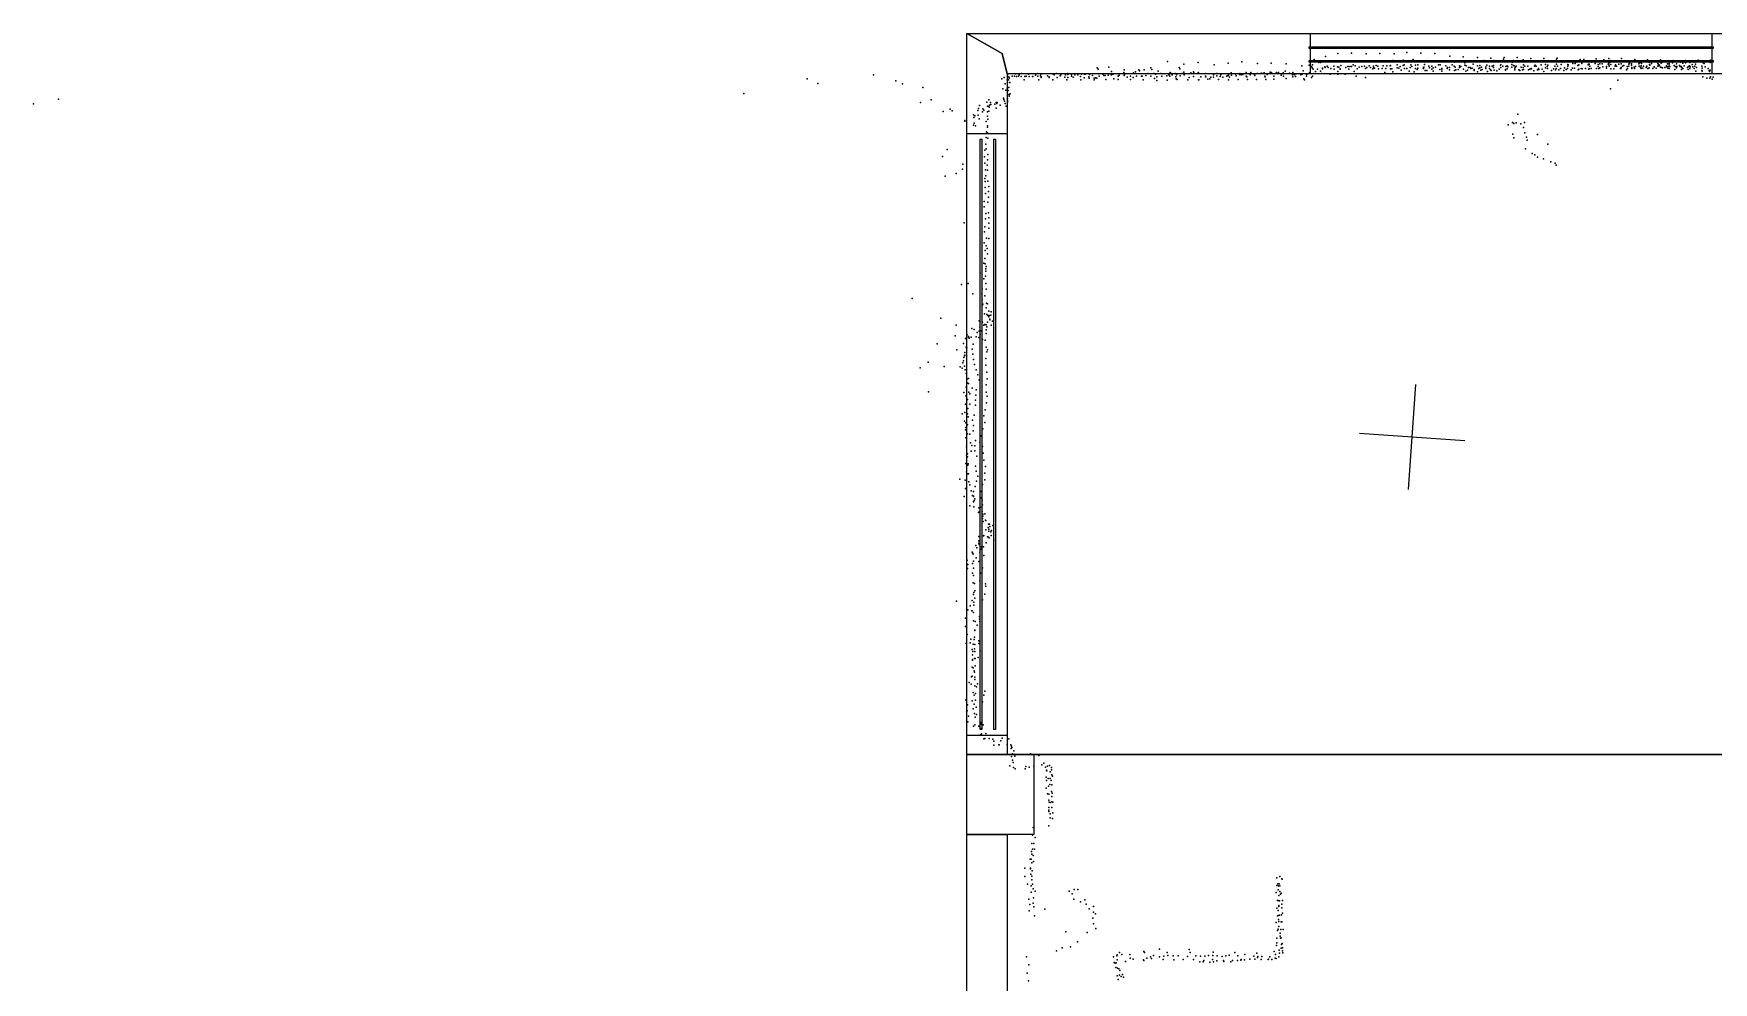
# Model space of a CAD drawing. Header units: millimetres. Extents: x -6189 to 5556, y -1270 to 18599.
# Drawn here: x -5912 to 465, y 14996 to 18599 of the extents above; entities that cross this region are included whole.
import ezdxf

# ---------------------------------------------------------------- set-up
doc = ezdxf.new("R2010")
doc.units = ezdxf.units.MM
for name, color, linetype in [('P', 9, 'Continuous'), ('PANOS', 10, 'Continuous'), ('ROOMS', 1, 'Continuous'), ('STRUCTS', 4, 'Continuous'), ('WALLS', 3, 'Continuous'), ('WINDOWS', 6, 'Continuous')]:
    doc.layers.add(name, color=color, linetype=linetype)

# ---------------------------------------------------------------- blocks, each defined once
blk = doc.blocks.new('1-Standard_4C')
for points in [[(-590, 42.9766), (589.999, 42.9766), (589.999, 32.9766), (-590, 32.9766), (-590, 42.9766)], [(-590.014, -44.0958), (589.985, -44.0958), (589.985, -54.0958), (-590.014, -54.0958), (-590.014, -44.0958)]]:
    blk.add_lwpolyline(points)

msp = doc.modelspace()

# ---------------------------------------------------------------- linework, layer by layer
at = {"layer": 'P'}
for p in [(-1050, 18501), (-1007, 18512), (-960, 18524), (-948, 18496), (-908, 18525), (-907, 18495), (-853, 18522), (-829, 18496), (-801, 18523), (-752, 18497), (-747, 18522), (-712, 18498), (-698, 18527), (-675, 18501), (-645, 18525), (-633, 18496), (-595, 18495), (-592, 18524), (-535, 18513), (-484, 18511), (-430, 18508), (-405, 18497), (-379, 18506), (-368, 18497), (-332, 18502), (-329, 18508), (-293, 18497), (-280, 18508), (-257, 18500), (-228, 18504), (-178, 18505), (-130, 18502), (-128, 18506), (-76, 18496), (-41, 18501), (-27, 18501), (20, 18503), (38, 18495), (50, 18499), (65, 18495), (68, 18504), (73, 18497), (117, 18504), (167, 18501), (215, 18500), (264, 18499), (313, 18497), (359, 18497), (407, 18498), (454, 18498), (-2723, 18443), (-2227, 18433), (-2214, 18442), (-2209, 18435), (-2197, 18438), (-2188, 18437), (-2184, 18446), (-2181, 18436), (-2173, 18438), (-2170, 18442), (-2163, 18436), (-2161, 18448), (-2149, 18436), (-2144, 18437), (-2135, 18445), (-2132, 18436), (-2119, 18436), (-2118, 18436), (-2108, 18441), (-2107, 18445), (-2100, 18447), (-2100, 18437), (-2089, 18439), (-2088, 18445), (-2087, 18435), (-2087, 18432), (-2063, 18439), (-2056, 18435), (-2056, 18433), (-2044, 18446), (-2040, 18446), (-2037, 18443), (-2029, 18448), (-2026, 18432), (-2015, 18439), (-2012, 18443), (-1997, 18434), (-1994, 18442), (-1986, 18433), (-1985, 18448), (-1985, 18444), (-1972, 18438), (-1971, 18444), (-1965, 18434), (-1959, 18443), (-1948, 18442), (-1937, 18436), (-1934, 18445), (-1923, 18431), (-1922, 18445), (-1920, 18445), (-1906, 18435), (-1903, 18444), (-1892, 18440), (-1881, 18431), (-1874, 18469), (-1870, 18464), (-1868, 18446), (-1867, 18438), (-1852, 18445), (-1849, 18440), (-1844, 18440), (-1832, 18441), (-1830, 18472), (-1821, 18442), (-1820, 18455), (-1820, 18442), (-1813, 18445), (-1794, 18437), (-1791, 18441), (-1773, 18451), (-1772, 18440), (-1772, 18440), (-1771, 18461), (-1770, 18442), (-1760, 18434), (-1748, 18437), (-1737, 18433), (-1736, 18450), (-1729, 18454), (-1725, 18437), (-1725, 18437), (-1716, 18461), (-1713, 18458), (-1706, 18437), (-1703, 18438), (-1696, 18462), (-1689, 18440), (-1682, 18448), (-1671, 18437), (-1670, 18469), (-1666, 18463), (-1659, 18448), (-1653, 18445), (-1648, 18435), (-1642, 18456), (-1632, 18448), (-1628, 18437), (-1610, 18439), (-1607, 18493), (-1602, 18443), (-1598, 18437), (-1597, 18451), (-1593, 18447), (-1589, 18442), (-1578, 18448), (-1576, 18435), (-1573, 18443), (-1563, 18470), (-1560, 18465), (-1559, 18439), (-1551, 18448), (-1545, 18483), (-1545, 18453), (-1544, 18442), (-1525, 18433), (-1518, 18450), (-1508, 18454), (-1508, 18436), (-1507, 18450), (-1491, 18490), (-1491, 18452), (-1487, 18447), (-1480, 18435), (-1463, 18448), (-1463, 18438), (-1461, 18435), (-1443, 18434), (-1433, 18434), (-1432, 18444), (-1432, 18443), (-1430, 18480), (-1420, 18447), (-1420, 18439), (-1419, 18447), (-1407, 18436), (-1404, 18443), (-1397, 18434), (-1382, 18438), (-1381, 18439), (-1377, 18487), (-1376, 18444), (-1376, 18443), (-1376, 18440), (-1372, 18434), (-1365, 18450), (-1364, 18441), (-1349, 18445), (-1347, 18439), (-1334, 18444), (-1333, 18447), (-1328, 18442), (-1325, 18492), (-1321, 18444), (-1309, 18438), (-1308, 18451), (-1308, 18451), (-1306, 18435), (-1293, 18443), (-1292, 18446), (-1291, 18451), (-1277, 18442), (-1275, 18440), (-1267, 18448), (-1266, 18486), (-1265, 18447), (-1251, 18449), (-1248, 18448), (-1248, 18447), (-1241, 18449), (-1240, 18450), (-1238, 18438), (-1236, 18435), (-1229, 18444), (-1217, 18453), (-1213, 18487), (-1213, 18452), (-1209, 18447), (-1203, 18438), (-1194, 18449), (-1193, 18452), (-1186, 18452), (-1176, 18441), (-1168, 18450), (-1168, 18446), (-1167, 18437), (-1160, 18456), (-1156, 18484), (-1144, 18449), (-1133, 18443), (-1131, 18452), (-1131, 18435), (-1125, 18442), (-1121, 18436), (-1119, 18446), (-1101, 18443), (-1097, 18477), (-1096, 18445), (-1092, 18458), (-1080, 18444), (-1080, 18444), (-1080, 18438), (-1076, 18446), (-1069, 18479), (-1068, 18450), (-1060, 18474), (-1060, 18432), (-1058, 18469), (-1057, 18480), (-1056, 18438), (-1054, 18464), (-1051, 18447), (-1045, 18455), (-1037, 18464), (-1032, 18489), (-1026, 18490), (-1026, 18457), (-1023, 18448), (-1019, 18468), (-1019, 18465), (-1010, 18473), (-1009, 18471), (-1001, 18476), (-997, 18471), (-989, 18445), (-987, 18493), (-987, 18467), (-975, 18476), (-974, 18464), (-962, 18473), (-960, 18455), (-960, 18445), (-956, 18472), (-952, 18465), (-952, 18464), (-949, 18478), (-932, 18445), (-930, 18471), (-923, 18474), (-921, 18474), (-919, 18464), (-915, 18474), (-908, 18474), (-902, 18480), (-898, 18455), (-895, 18477), (-891, 18437), (-887, 18465), (-879, 18472), (-869, 18474), (-868, 18494), (-859, 18476), (-856, 18467), (-855, 18432), (-850, 18470), (-841, 18477), (-836, 18471), (-828, 18465), (-825, 18476), (-825, 18469), (-821, 18468), (-815, 18478), (-808, 18475), (-806, 18465), (-792, 18467), (-788, 18493), (-788, 18477), (-782, 18452), (-778, 18467), (-775, 18477), (-762, 18477), (-761, 18478), (-760, 18465), (-756, 18465), (-751, 18454), (-735, 18481), (-735, 18469), (-729, 18468), (-724, 18474), (-720, 18460), (-712, 18478), (-708, 18480), (-707, 18467), (-698, 18466), (-690, 18456), (-686, 18470), (-683, 18480), (-680, 18474), (-670, 18454), (-666, 18467), (-665, 18479), (-659, 18463), (-657, 18480), (-657, 18468), (-636, 18468), (-635, 18467), (-634, 18472), (-631, 18482), (-629, 18459), (-623, 18459), (-615, 18476), (-613, 18469), (-604, 18464), (-603, 18475), (-599, 18469), (-598, 18457), (-589, 18472), (-578, 18480), (-573, 18463), (-572, 18480), (-566, 18467), (-566, 18464), (-566, 18457), (-557, 18494), (-551, 18477), (-545, 18467), (-544, 18470), (-537, 18470), (-536, 18461), (-526, 18481), (-519, 18475), (-518, 18491), (-518, 18459), (-515, 18472), (-512, 18462), (-504, 18463), (-499, 18477), (-499, 18470), (-493, 18474), (-483, 18464), (-478, 18488), (-478, 18479), (-474, 18457), (-473, 18477), (-468, 18460), (-464, 18471), (-458, 18471), (-455, 18466), (-450, 18468), (-447, 18483), (-443, 18463), (-443, 18459), (-441, 18494), (-430, 18477), (-430, 18454), (-425, 18466), (-421, 18478), (-421, 18469), (-418, 18460), (-415, 18472), (-412, 18463), (-398, 18473), (-398, 18467), (-395, 18479), (-392, 18455), (-384, 18476), (-384, 18466), (-381, 18461), (-378, 18459), (-375, 18475), (-370, 18478), (-370, 18471), (-367, 18460), (-357, 18458), (-348, 18464), (-343, 18479), (-342, 18480), (-342, 18470), (-334, 18476), (-324, 18463), (-324, 18460), (-322, 18474), (-318, 18477), (-317, 18465), (-315, 18473), (-300, 18482), (-300, 18472), (-297, 18491), (-293, 18478), (-291, 18477), (-288, 18468), (-288, 18461), (-286, 18472), (-283, 18476), (-273, 18461), (-270, 18459), (-265, 18472), (-259, 18462), (-257, 18471), (-256, 18481), (-255, 18463), (-250, 18475), (-239, 18475), (-237, 18494), (-237, 18462), (-231, 18464), (-227, 18467), (-225, 18465), (-217, 18494), (-216, 18458), (-214, 18476), (-211, 18479), (-208, 18475), (-202, 18461), (-198, 18466), (-197, 18463), (-189, 18481), (-185, 18464), (-180, 18493), (-178, 18455), (-177, 18493), (-172, 18482), (-172, 18469), (-166, 18474), (-164, 18467), (-163, 18479), (-149, 18459), (-144, 18494), (-142, 18465), (-137, 18476), (-134, 18461), (-132, 18467), (-130, 18483), (-126, 18476), (-121, 18462), (-117, 18494), (-115, 18466), (-112, 18482), (-107, 18491), (-103, 18459), (-100, 18469), (-93, 18463), (-89, 18467), (-87, 18482), (-87, 18476), (-86, 18480), (-74, 18461), (-69, 18468), (-68, 18485), (-62, 18468), (-60, 18486), (-58, 18489), (-49, 18478), (-48, 18462), (-46, 18464), (-45, 18481), (-36, 18467), (-34, 18485), (-33, 18492), (-33, 18465), (-20, 18466), (-10, 18481), (-9, 18483), (-8, 18493), (-7, 18464), (-6, 18483), (-6, 18466), (-4, 18476), (1, 18494), (1, 18466), (4, 18491), (17, 18485), (22, 18467), (28, 18482), (28, 18474), (31, 18467), (32, 18494), (34, 18484), (34, 18469), (43, 18484), (46, 18473), (60, 18474), (60, 18468), (66, 18483), (69, 18487), (69, 18481), (70, 18476), (73, 18491), (76, 18482), (76, 18465), (88, 18465), (93, 18475), (94, 18481), (97, 18475), (106, 18483), (109, 18494), (111, 18492), (113, 18467), (114, 18467), (115, 18484), (115, 18471), (120, 18476), (124, 18493), (126, 18478), (136, 18462), (138, 18474), (139, 18467), (144, 18483), (144, 18476), (147, 18487), (149, 18494), (151, 18492), (154, 18484), (155, 18479), (156, 18470), (156, 18466), (165, 18472), (166, 18466), (170, 18474), (182, 18484), (183, 18487), (183, 18476), (185, 18490), (189, 18471), (190, 18490), (190, 18472), (191, 18477), (191, 18466), (192, 18485), (197, 18468), (200, 18475), (210, 18471), (213, 18475), (217, 18493), (217, 18467), (222, 18469), (223, 18489), (223, 18480), (224, 18481), (224, 18479), (230, 18491), (230, 18485), (235, 18466), (240, 18473), (240, 18472), (247, 18493), (248, 18468), (254, 18476), (255, 18486), (257, 18482), (260, 18477), (261, 18479), (265, 18472), (267, 18487), (268, 18470), (270, 18489), (272, 18469), (281, 18471), (287, 18473), (288, 18477), (291, 18484), (292, 18468), (294, 18474), (298, 18485), (298, 18481), (298, 18467), (300, 18474), (301, 18492), (310, 18488), (317, 18478), (319, 18463), (320, 18474), (325, 18484), (325, 18469), (326, 18474), (337, 18478), (339, 18474), (340, 18491), (343, 18474), (344, 18463), (346, 18471), (350, 18487), (350, 18467), (354, 18477), (360, 18488), (367, 18471), (370, 18463), (371, 18474), (375, 18477), (376, 18490), (376, 18466), (377, 18473), (385, 18482), (387, 18473), (392, 18491), (392, 18467), (395, 18476), (397, 18483), (399, 18457), (401, 18470), (421, 18475), (421, 18459), (423, 18468), (423, 18457), (425, 18435), (427, 18488), (431, 18486), (434, 18473), (446, 18467), (449, 18459), (451, 18455), (453, 18490), (453, 18460), (454, 18435), (464, 18434), (-3216, 18372), (-2975, 18427), (-2934, 18410), (-2638, 18420), (-2613, 18409), (-2536, 18395), (-2236, 18427), (-2232, 18390), (-2223, 18408), (-2221, 18384), (-2216, 18423), (-2216, 18392), (-2214, 18414), (-2212, 18383), (-2211, 18424), (-2210, 18395), (-2210, 18368), (-2208, 18430), (-2206, 18413), (-2204, 18370), (-2151, 18423), (-2096, 18423), (-2043, 18424), (-1989, 18424), (-1936, 18423), (-1905, 18430), (-1886, 18430), (-1885, 18423), (-1876, 18430), (-1841, 18425), (-1811, 18428), (-1795, 18425), (-1747, 18425), (-1699, 18423), (-1656, 18429), (-1648, 18421), (-1608, 18422), (-1574, 18427), (-1571, 18425), (-1530, 18424), (-1489, 18423), (-1488, 18423), (-1454, 18426), (-1447, 18428), (-1414, 18425), (-1375, 18424), (-1339, 18425), (-1304, 18425), (-1269, 18425), (-1234, 18425), (-1203, 18426), (-1157, 18429), (-1090, 18427), (-1087, 18423), (75, 18389), (103, 18422), (440, 18430), (452, 18430), (461, 18426), (-5912, 18333), (-5817, 18350), (-2545, 18337), (-2504, 18348), (-2432, 18312), (-2424, 18306), (-2327, 18307), (-2325, 18315), (-2321, 18326), (-2308, 18313), (-2305, 18309), (-2293, 18339), (-2291, 18324), (-2286, 18347), (-2286, 18305), (-2285, 18322), (-2284, 18320), (-2283, 18328), (-2279, 18337), (-2278, 18330), (-2263, 18331), (-2258, 18337), (-2258, 18316), (-2255, 18334), (-2254, 18338), (-2243, 18328), (-2230, 18354), (-2228, 18349), (-2226, 18343), (-2224, 18334), (-2219, 18323), (-2215, 18351), (-2214, 18344), (-2214, 18340), (-2208, 18366), (-2208, 18361), (-2459, 18303), (-2377, 18267), (-2376, 18269), (-2343, 18291), (-2343, 18252), (-2342, 18280), (-2341, 18259), (-2338, 18287), (-2336, 18249), (-2326, 18290), (-2322, 18275), (-2309, 18302), (-2295, 18265), (-2291, 18302), (-2290, 18285), (-2290, 18249), (-2290, 18244), (-2289, 18274), (-314, 18253), (-297, 18262), (-292, 18258), (-284, 18260), (-277, 18293), (-266, 18257), (-256, 18243), (-252, 18262), (-2297, 18179), (-2296, 18204), (-2294, 18226), (-2291, 18222), (-2289, 18202), (-296, 18217), (-292, 18203), (-251, 18222), (-244, 18206), (-242, 18195), (-202, 18216), (-163, 18179), (-2461, 18132), (-2444, 18159), (-2302, 18131), (-2301, 18157), (-2295, 18162), (-2290, 18120), (-2289, 18140), (-248, 18161), (-223, 18144), (-212, 18139), (-203, 18130), (-180, 18123), (-152, 18112), (-2451, 18058), (-2409, 18068), (-2386, 18085), (-2384, 18103), (-2300, 18107), (-2300, 18049), (-2298, 18082), (-2297, 18059), (-2292, 18100), (-2290, 18080), (-135, 18107), (-132, 18099), (-2299, 18037), (-2299, 18015), (-2298, 17992), (-2289, 18039), (-2287, 17999), (-2286, 18019), (-2303, 17962), (-2303, 17941), (-2289, 17959), (-2287, 17978), (-2379, 17880), (-2300, 17866), (-2298, 17896), (-2297, 17916), (-2287, 17919), (-2285, 17899), (-2285, 17879), (-2285, 17860), (-2303, 17805), (-2302, 17846), (-2294, 17823), (-2286, 17821), (-2300, 17745), (-2299, 17775), (-2296, 17793), (-2292, 17783), (-2290, 17763), (-2318, 17690), (-2305, 17728), (-2305, 17668), (-2299, 17725), (-2298, 17678), (-2297, 17706), (-2297, 17697), (-2295, 17715), (-2389, 17646), (-2364, 17650), (-2346, 17611), (-2312, 17611), (-2311, 17630), (-2300, 17604), (-2297, 17650), (-2295, 17629), (-2577, 17593), (-2311, 17591), (-2309, 17569), (-2308, 17572), (-2295, 17558), (-2294, 17576), (-2290, 17573), (-2285, 17545), (-2276, 17543), (-2468, 17519), (-2410, 17492), (-2350, 17480), (-2341, 17475), (-2322, 17508), (-2319, 17484), (-2318, 17505), (-2310, 17504), (-2305, 17492), (-2302, 17535), (-2301, 17494), (-2296, 17493), (-2293, 17532), (-2293, 17486), (-2290, 17503), (-2289, 17529), (-2285, 17524), (-2284, 17529), (-2281, 17515), (-2281, 17512), (-2278, 17530), (-2276, 17492), (-2272, 17507), (-2481, 17421), (-2413, 17452), (-2382, 17422), (-2374, 17442), (-2370, 17411), (-2368, 17455), (-2363, 17449), (-2362, 17447), (-2360, 17443), (-2352, 17447), (-2345, 17420), (-2333, 17448), (-2330, 17464), (-2324, 17445), (-2322, 17469), (-2318, 17457), (-2316, 17470), (-2310, 17437), (-2299, 17435), (-2296, 17474), (-2295, 17460), (-2516, 17351), (-2407, 17399), (-2384, 17349), (-2382, 17356), (-2380, 17369), (-2378, 17375), (-2377, 17388), (-2377, 17378), (-2371, 17407), (-2369, 17406), (-2349, 17401), (-2346, 17382), (-2344, 17362), (-2297, 17366), (-2295, 17408), (-2293, 17391), (-2291, 17398), (-2546, 17330), (-2455, 17335), (-2394, 17334), (-2387, 17329), (-2378, 17336), (-2375, 17322), (-2372, 17308), (-2368, 17288), (-2363, 17289), (-2340, 17343), (-2333, 17323), (-2327, 17303), (-2322, 17284), (-2297, 17340), (-2293, 17314), (-2292, 17288), (-2514, 17239), (-2380, 17237), (-2373, 17224), (-2371, 17256), (-2367, 17272), (-2362, 17270), (-2361, 17238), (-2357, 17231), (-2349, 17253), (-2335, 17226), (-2333, 17246), (-2296, 17265), (-2295, 17238), (-2292, 17222), (-2377, 17160), (-2374, 17192), (-2367, 17210), (-2366, 17156), (-2365, 17176), (-2358, 17192), (-2336, 17207), (-2336, 17188), (-2299, 17170), (-2294, 17197), (-2387, 17155), (-2378, 17128), (-2374, 17095), (-2373, 17121), (-2373, 17104), (-2366, 17114), (-2364, 17144), (-2347, 17131), (-2343, 17111), (-2341, 17150), (-2308, 17098), (-2304, 17148), (-2300, 17122), (-2373, 17064), (-2370, 17030), (-2367, 17080), (-2358, 17078), (-2355, 17045), (-2350, 17035), (-2345, 17091), (-2338, 17034), (-2336, 17054), (-2319, 17048), (-2316, 17072), (-2310, 17031), (-2373, 16967), (-2370, 16999), (-2367, 17004), (-2367, 16992), (-2364, 16965), (-2353, 17014), (-2339, 17015), (-2331, 16995), (-2307, 17006), (-2304, 16980), (-2395, 16907), (-2375, 16903), (-2370, 16935), (-2365, 16960), (-2365, 16927), (-2362, 16927), (-2336, 16957), (-2334, 16938), (-2327, 16919), (-2301, 16930), (-2300, 16905), (-2298, 16956), (-2379, 16841), (-2374, 16872), (-2361, 16897), (-2358, 16886), (-2353, 16863), (-2348, 16845), (-2344, 16860), (-2343, 16843), (-2343, 16841), (-2337, 16879), (-2332, 16900), (-2315, 16861), (-2310, 16887), (-2357, 16806), (-2343, 16821), (-2342, 16802), (-2341, 16826), (-2338, 16832), (-2325, 16781), (-2324, 16799), (-2321, 16785), (-2317, 16801), (-2314, 16836), (-2311, 16828), (-2311, 16784), (-2309, 16810), (-2308, 16775), (-2300, 16776), (-2310, 16758), (-2308, 16767), (-2307, 16747), (-2298, 16752), (-2297, 16750), (-2297, 16715), (-2288, 16724), (-2287, 16737), (-2286, 16718), (-2286, 16710), (-2283, 16737), (-2281, 16728), (-2275, 16712), (-2270, 16732), (-2335, 16656), (-2331, 16647), (-2324, 16689), (-2324, 16673), (-2324, 16664), (-2322, 16659), (-2313, 16651), (-2306, 16692), (-2306, 16650), (-2304, 16693), (-2295, 16665), (-2290, 16688), (-2287, 16687), (-2284, 16685), (-2278, 16707), (-2276, 16693), (-2267, 16674), (-2368, 16600), (-2365, 16583), (-2349, 16630), (-2348, 16587), (-2347, 16627), (-2345, 16623), (-2343, 16596), (-2333, 16608), (-2324, 16595), (-2319, 16630), (-2314, 16642), (-2305, 16618), (-2366, 16568), (-2347, 16550), (-2343, 16569), (-2343, 16541), (-2319, 16521), (-2317, 16550), (-2310, 16571), (-2345, 16514), (-2343, 16469), (-2342, 16477), (-2340, 16511), (-2339, 16455), (-2338, 16483), (-2301, 16471), (-2298, 16510), (-2297, 16501), (-2408, 16444), (-2365, 16411), (-2356, 16426), (-2350, 16407), (-2349, 16447), (-2349, 16408), (-2343, 16401), (-2342, 16440), (-2342, 16429), (-2310, 16449), (-2374, 16379), (-2374, 16348), (-2343, 16370), (-2339, 16334), (-2338, 16333), (-2337, 16367), (-2330, 16353), (-2321, 16386), (-2321, 16376), (-2320, 16367), (-2371, 16283), (-2368, 16317), (-2356, 16286), (-2354, 16300), (-2345, 16281), (-2341, 16298), (-2340, 16308), (-2340, 16263), (-2338, 16280), (-2324, 16283), (-2323, 16294), (-2349, 16260), (-2348, 16240), (-2348, 16220), (-2347, 16222), (-2346, 16253), (-2340, 16227), (-2338, 16253), (-2337, 16226), (-2337, 16199), (-2326, 16230), (-2318, 16255), (-2360, 16135), (-2351, 16157), (-2349, 16194), (-2349, 16159), (-2345, 16191), (-2341, 16180), (-2340, 16174), (-2339, 16156), (-2338, 16147), (-2352, 16129), (-2345, 16097), (-2341, 16087), (-2339, 16122), (-2336, 16094), (-2332, 16119), (-2329, 16130), (-2304, 16087), (-2300, 16102), (-2373, 16069), (-2368, 16028), (-2366, 16050), (-2362, 16008), (-2349, 16066), (-2345, 16035), (-2341, 16053), (-2340, 16018), (-2336, 16068), (-2333, 16041), (-2332, 16014), (-2310, 16062), (-2365, 15986), (-2343, 15969), (-2338, 15974), (-2337, 16004), (-2323, 15969), (-2316, 15977), (-2315, 15983), (-2315, 15960), (-2307, 15974), (-2317, 15937), (-2313, 15940), (-2304, 15921), (-2301, 15922), (-2297, 15942), (-2284, 15923), (-2270, 15920), (-2267, 15897), (-2266, 15912), (-2247, 15899), (-2246, 15899), (-2240, 15914), (-2235, 15924), (-2216, 15900), (-2210, 15921), (-2202, 15898), (-2200, 15885), (-2199, 15894), (-2198, 15888), (-2206, 15819), (-2199, 15854), (-2196, 15865), (-2195, 15840), (-2193, 15832), (-2190, 15876), (-2187, 15856), (-2127, 15865), (-2115, 15817), (-2096, 15858), (-2084, 15822), (-2077, 15829), (-2063, 15818), (-2055, 15820), (-2192, 15812), (-2186, 15808), (-2147, 15808), (-2145, 15816), (-2132, 15814), (-2070, 15814), (-2068, 15776), (-2067, 15763), (-2066, 15803), (-2065, 15800), (-2060, 15771), (-2053, 15796), (-2052, 15771), (-2049, 15763), (-2048, 15804), (-2047, 15813), (-2046, 15785), (-2044, 15779), (-2068, 15734), (-2063, 15712), (-2059, 15741), (-2058, 15711), (-2054, 15748), (-2048, 15722), (-2046, 15747), (-2046, 15702), (-2045, 15715), (-2058, 15688), (-2058, 15660), (-2058, 15651), (-2058, 15646), (-2056, 15681), (-2053, 15680), (-2052, 15637), (-2046, 15682), (-2046, 15660), (-2043, 15641), (-2042, 15681), (-2117, 15585), (-2058, 15591), (-2052, 15622), (-2044, 15619), (-2122, 15524), (-2120, 15503), (-2119, 15555), (-2114, 15524), (-2112, 15502), (-2109, 15547), (-2128, 15464), (-2125, 15465), (-2124, 15494), (-2122, 15484), (-2122, 15451), (-2117, 15478), (-2116, 15456), (-2149, 15430), (-2149, 15399), (-2138, 15370), (-2127, 15430), (-2127, 15428), (-2126, 15407), (-2122, 15400), (-2122, 15386), (-2121, 15420), (-1192, 15394), (-1188, 15371), (-1183, 15371), (-1180, 15398), (-1173, 15390), (-1172, 15389), (-2133, 15312), (-2125, 15363), (-2125, 15339), (-2119, 15369), (-2117, 15352), (-2116, 15318), (-2110, 15343), (-1981, 15343), (-1969, 15333), (-1963, 15312), (-1961, 15349), (-1948, 15349), (-1921, 15310), (-1195, 15338), (-1192, 15365), (-1190, 15307), (-1187, 15348), (-1187, 15308), (-1186, 15363), (-1185, 15326), (-1182, 15306), (-1181, 15342), (-1180, 15363), (-1178, 15331), (-1175, 15335), (-1170, 15308), (-2132, 15268), (-2130, 15292), (-2117, 15297), (-2114, 15283), (-2112, 15249), (-2073, 15275), (-1937, 15303), (-1916, 15293), (-1905, 15276), (-1888, 15285), (-1888, 15263), (-1880, 15257), (-1192, 15278), (-1189, 15249), (-1187, 15269), (-1186, 15250), (-1185, 15285), (-1184, 15289), (-1182, 15252), (-1174, 15253), (-1173, 15293), (-1173, 15280), (-1171, 15259), (-1993, 15189), (-1912, 15186), (-1891, 15240), (-1888, 15219), (-1879, 15201), (-1195, 15224), (-1190, 15193), (-1187, 15199), (-1186, 15235), (-1185, 15228), (-1185, 15209), (-1179, 15184), (-1177, 15197), (-1175, 15227), (-1173, 15227), (-1168, 15198), (-2029, 15117), (-2007, 15128), (-1975, 15132), (-1949, 15151), (-1638, 15123), (-1525, 15122), (-1193, 15137), (-1192, 15165), (-1192, 15165), (-1192, 15147), (-1183, 15119), (-1179, 15172), (-1178, 15165), (-1176, 15166), (-1175, 15127), (-1174, 15141), (-1172, 15144), (-1171, 15128), (-1170, 15116), (-2142, 15093), (-2133, 15063), (-1812, 15093), (-1810, 15072), (-1806, 15070), (-1803, 15053), (-1802, 15071), (-1799, 15097), (-1798, 15101), (-1798, 15082), (-1789, 15110), (-1781, 15103), (-1766, 15076), (-1750, 15102), (-1749, 15089), (-1738, 15085), (-1698, 15082), (-1697, 15114), (-1697, 15080), (-1695, 15110), (-1686, 15089), (-1672, 15093), (-1668, 15087), (-1660, 15099), (-1638, 15094), (-1623, 15083), (-1621, 15096), (-1608, 15110), (-1606, 15099), (-1585, 15097), (-1583, 15082), (-1567, 15097), (-1547, 15084), (-1531, 15095), (-1521, 15110), (-1509, 15084), (-1500, 15097), (-1484, 15075), (-1482, 15096), (-1472, 15075), (-1469, 15080), (-1465, 15096), (-1451, 15099), (-1446, 15073), (-1436, 15083), (-1435, 15099), (-1434, 15111), (-1433, 15074), (-1420, 15079), (-1418, 15097), (-1399, 15095), (-1395, 15080), (-1393, 15076), (-1386, 15098), (-1373, 15100), (-1367, 15075), (-1360, 15080), (-1352, 15110), (-1341, 15080), (-1340, 15097), (-1329, 15081), (-1327, 15083), (-1315, 15082), (-1313, 15102), (-1295, 15085), (-1279, 15096), (-1276, 15085), (-1268, 15108), (-1266, 15091), (-1264, 15095), (-1251, 15084), (-1249, 15095), (-1225, 15084), (-1224, 15085), (-1219, 15093), (-1211, 15083), (-1202, 15114), (-1198, 15088), (-1197, 15102), (-1194, 15087), (-1184, 15094), (-1182, 15107), (-1169, 15109), (-2140, 15031), (-2135, 15002), (-1798, 15021), (-1797, 15050), (-1794, 15007), (-1792, 15048), (-1789, 15024), (-1788, 15042), (-1783, 15019), (-1778, 15026), (-1774, 15016)]:
    msp.add_point(p, dxfattribs=at)
at = {"layer": 'PANOS'}
for points in [[(-692.29, 16867.74), (-664.16, 17266.75)], [(-478.72, 17053.18), (-877.73, 17081.31)]]:
    msp.add_lwpolyline(points, dxfattribs=at)
at = {"layer": 'ROOMS'}
for points in [[(5378.45, 18446.75), (-2216.15, 18446.75), (-2216.15, 15862.3), (5378.45, 15862.3), (5378.45, 18446.75)], [(-247.65, 10814.05), (1219.2, 10814.05), (2254.25, 10814.05), (4013.2, 10814.05), (5403.85, 10814.05), (5403.85, 15640.05), (5276.85, 15640.05), (5276.85, 15862.3), (5378.45, 15862.3), (-2216.15, 15862.3), (-2114.55, 15862.3), (-2114.55, 15557.5), (-2216.15, 15557.5), (-2216.15, 12966.7), (-2063.75, 12966.7), (-2063.75, 12065), (-590.55, 12065), (-590.55, 10814.05), (-247.65, 10814.05)]]:
    msp.add_lwpolyline(points, close=True, dxfattribs=at)
at = {"layer": 'STRUCTS'}
msp.add_lwpolyline([(5480.05, 15862.3), (-2235.2, 15862.3)], dxfattribs=at)
at = {"layer": 'WALLS'}
for points in [[(-2368.55, 18599.15), (5556.25, 18599.15), (5480.05, 18522.95), (5378.45, 18446.75), (-2216.15, 18446.75), (-2235.2, 18522.95), (-2368.55, 18599.15)], [(-2368.55, 15862.3), (-2368.55, 18599.15), (-2235.2, 18522.95), (-2216.15, 18446.75), (-2216.15, 15862.3), (-2235.2, 15862.3), (-2368.55, 15862.3)], [(-2368.55, 15557.5), (-2368.55, 15862.3), (-2235.2, 15862.3), (-2114.55, 15862.3), (-2114.55, 15557.5), (-2235.2, 15557.5), (-2368.55, 15557.5)], [(-2216.15, 15557.5), (-2216.15, 12966.7), (-2235.2, 12966.7), (-2368.55, 12966.7), (-2368.55, 15557.5), (-2235.2, 15557.5), (-2216.15, 15557.5)]]:
    msp.add_lwpolyline(points, dxfattribs=at)
at = {"layer": 'WINDOWS'}
for points in [[(-1064.07, 18599.15), (459.93, 18599.15), (459.93, 18446.75), (-1064.07, 18446.75), (-1064.07, 18599.15)], [(-2368.55, 15934.43), (-2368.55, 18220.43), (-2216.15, 18220.43), (-2216.15, 15934.43), (-2368.55, 15934.43)]]:
    msp.add_lwpolyline(points, dxfattribs=at)

# ---------------------------------------------------------------- block references
at = {"layer": 'WINDOWS', "xscale": 1.3, "yscale": 0.6}
msp.add_blockref('1-Standard_4C', (-302.1, 18523), dxfattribs=at)
at = {"layer": 'WINDOWS', "xscale": 1.9, "yscale": 0.6, "rotation": 90}
msp.add_blockref('1-Standard_4C', (-2292.3, 17077.4), dxfattribs=at)

doc.saveas('drawing.dxf')
